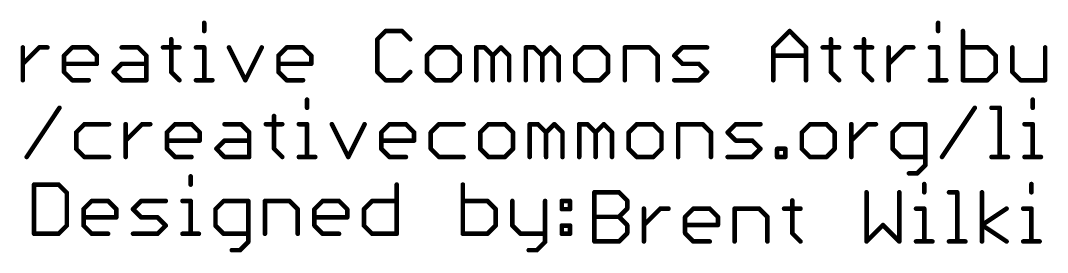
# Model space of a CAD drawing. Extents: x -39 to 68, y -15 to 21.
# Drawn here: x -7.99 to 25.99, y -14.51 to -6.84 of the extents above; entities that cross this region are included whole.
import ezdxf

# ---------------------------------------------------------------- set-up
doc = ezdxf.new("R2010")
doc.units = 0
doc.layers.add('51', color=53, linetype='CONTINUOUS')

msp = doc.modelspace()

# ---------------------------------------------------------------- linework, layer by layer
at = {"layer": '51', "const_width": 0.1524}
for points in [[(-1.9138, -6.9156), (-1.9138, -7.1868)], [(4.0891, -7.1868), (3.818, -7.458)], [(4.6315, -7.1868), (4.0891, -7.1868)], [(4.9026, -7.458), (4.6315, -7.1868)], [(16.9152, -7.7291), (17.4576, -7.1868)], [(17.4576, -7.1868), (17.9999, -7.7291)], [(22.3707, -6.9156), (22.3707, -7.1868)], [(23.191, -7.1868), (23.191, -8.8138)], [(-3.0052, -7.458), (-3.0052, -8.5426)], [(3.818, -7.458), (3.818, -8.5426)], [(18.8236, -7.458), (18.8236, -8.5426)], [(19.915, -7.458), (19.915, -8.5426)], [(-7.915, -8.8138), (-7.915, -7.7291)], [(-7.915, -8.2715), (-7.3726, -7.7291)], [(-7.3726, -7.7291), (-7.1015, -7.7291)], [(-6.5507, -8.0003), (-6.2795, -7.7291)], [(-6.2795, -7.7291), (-5.7372, -7.7291)], [(-5.7372, -7.7291), (-5.466, -8.0003)], [(-4.6424, -7.7291), (-4.1, -7.7291)], [(-4.1, -7.7291), (-3.8289, -8.0003)], [(-3.2764, -7.7291), (-2.734, -7.7291)], [(-2.1849, -7.7291), (-1.9138, -7.7291)], [(-1.9138, -7.7291), (-1.9138, -8.8138)], [(-1.0935, -7.7291), (-0.5512, -8.8138)], [(-0.5512, -8.8138), (-0.0088, -7.7291)], [(0.5437, -8.0003), (0.8148, -7.7291)], [(0.8148, -7.7291), (1.3572, -7.7291)], [(1.3572, -7.7291), (1.6283, -8.0003)], [(5.7263, -7.7291), (5.4551, -8.0003)], [(6.2686, -7.7291), (5.7263, -7.7291)], [(6.5398, -8.0003), (6.2686, -7.7291)], [(7.0923, -8.8138), (7.0923, -7.7291)], [(7.0923, -7.7291), (7.3635, -7.7291)], [(7.3635, -7.7291), (7.6346, -8.0003)], [(7.6346, -8.0003), (7.9058, -7.7291)], [(7.9058, -7.7291), (8.177, -8.0003)], [(8.7294, -8.8138), (8.7294, -7.7291)], [(8.7294, -7.7291), (9.0006, -7.7291)], [(9.0006, -7.7291), (9.2718, -8.0003)], [(9.2718, -8.0003), (9.5429, -7.7291)], [(9.5429, -7.7291), (9.8141, -8.0003)], [(10.6378, -7.7291), (10.3666, -8.0003)], [(11.1801, -7.7291), (10.6378, -7.7291)], [(11.4513, -8.0003), (11.1801, -7.7291)], [(12.0038, -8.8138), (12.0038, -7.7291)], [(12.0038, -7.7291), (12.8173, -7.7291)], [(12.8173, -7.7291), (13.0884, -8.0003)], [(13.6409, -8.0003), (13.9121, -7.7291)], [(13.9121, -7.7291), (14.7256, -7.7291)], [(16.9152, -8.8138), (16.9152, -7.7291)], [(17.9999, -7.7291), (17.9999, -8.8138)], [(18.5524, -7.7291), (19.0947, -7.7291)], [(19.6438, -7.7291), (20.1862, -7.7291)], [(20.7353, -8.8138), (20.7353, -7.7291)], [(20.7353, -8.2715), (21.2776, -7.7291)], [(21.2776, -7.7291), (21.5488, -7.7291)], [(22.0996, -7.7291), (22.3707, -7.7291)], [(22.3707, -7.7291), (22.3707, -8.8138)], [(24.0045, -7.7291), (23.191, -7.7291)], [(24.2757, -8.0003), (24.0045, -7.7291)], [(24.8282, -7.7291), (24.8282, -8.5426)], [(25.9128, -8.8138), (25.9128, -7.7291)], [(-6.5507, -8.5426), (-6.5507, -8.0003)], [(-5.466, -8.0003), (-5.466, -8.2715)], [(-3.8289, -8.0003), (-3.8289, -8.8138)], [(0.5437, -8.5426), (0.5437, -8.0003)], [(1.6283, -8.0003), (1.6283, -8.2715)], [(5.4551, -8.0003), (5.4551, -8.5426)], [(6.5398, -8.5426), (6.5398, -8.0003)], [(7.6346, -8.0003), (7.6346, -8.8138)], [(8.177, -8.0003), (8.177, -8.8138)], [(9.2718, -8.0003), (9.2718, -8.8138)], [(9.8141, -8.0003), (9.8141, -8.8138)], [(10.3666, -8.0003), (10.3666, -8.5426)], [(11.4513, -8.5426), (11.4513, -8.0003)], [(13.0884, -8.0003), (13.0884, -8.8138)], [(13.9121, -8.2715), (13.6409, -8.0003)], [(16.9152, -8.0003), (17.9999, -8.0003)], [(24.2757, -8.5426), (24.2757, -8.0003)], [(-5.466, -8.2715), (-6.5507, -8.2715)], [(-6.2795, -8.8138), (-6.5507, -8.5426)], [(-4.9135, -8.5426), (-4.6424, -8.2715)], [(-4.6424, -8.8138), (-4.9135, -8.5426)], [(-4.6424, -8.2715), (-3.8289, -8.2715)], [(-3.0052, -8.5426), (-2.734, -8.8138)], [(1.6283, -8.2715), (0.5437, -8.2715)], [(0.8148, -8.8138), (0.5437, -8.5426)], [(3.818, -8.5426), (4.0891, -8.8138)], [(4.6315, -8.8138), (4.9026, -8.5426)], [(5.4551, -8.5426), (5.7263, -8.8138)], [(6.2686, -8.8138), (6.5398, -8.5426)], [(10.3666, -8.5426), (10.6378, -8.8138)], [(11.1801, -8.8138), (11.4513, -8.5426)], [(14.4544, -8.2715), (13.9121, -8.2715)], [(14.7256, -8.5426), (14.4544, -8.2715)], [(14.4544, -8.8138), (14.7256, -8.5426)], [(18.8236, -8.5426), (19.0947, -8.8138)], [(19.915, -8.5426), (20.1862, -8.8138)], [(24.0045, -8.8138), (24.2757, -8.5426)], [(24.8282, -8.5426), (25.0993, -8.8138)], [(-5.7372, -8.8138), (-6.2795, -8.8138)], [(-3.8289, -8.8138), (-4.6424, -8.8138)], [(-2.1849, -8.8138), (-1.6426, -8.8138)], [(1.3572, -8.8138), (0.8148, -8.8138)], [(4.0891, -8.8138), (4.6315, -8.8138)], [(5.7263, -8.8138), (6.2686, -8.8138)], [(10.6378, -8.8138), (11.1801, -8.8138)], [(13.6409, -8.8138), (14.4544, -8.8138)], [(22.0996, -8.8138), (22.6419, -8.8138)], [(23.191, -8.8138), (24.0045, -8.8138)], [(25.0993, -8.8138), (25.9128, -8.8138)], [(1.489, -9.4556), (1.489, -9.7268)], [(25.5006, -9.4556), (25.5006, -9.7268)], [(-7.7866, -11.3538), (-6.7019, -9.7268)], [(22.5008, -11.3538), (23.5855, -9.7268)], [(24.138, -9.7268), (24.4091, -9.7268)], [(24.4091, -9.7268), (24.4091, -11.3538)], [(-5.8782, -10.2691), (-6.1494, -10.5403)], [(-5.0648, -10.2691), (-5.8782, -10.2691)], [(-4.5123, -11.3538), (-4.5123, -10.2691)], [(-4.5123, -10.8115), (-3.9699, -10.2691)], [(-3.9699, -10.2691), (-3.6988, -10.2691)], [(-3.148, -10.5403), (-2.8768, -10.2691)], [(-2.8768, -10.2691), (-2.3345, -10.2691)], [(-2.3345, -10.2691), (-2.0633, -10.5403)], [(-1.2396, -10.2691), (-0.6973, -10.2691)], [(-0.6973, -10.2691), (-0.4261, -10.5403)], [(0.1264, -10.2691), (0.6687, -10.2691)], [(0.3975, -9.998), (0.3975, -11.0826)], [(1.2178, -10.2691), (1.489, -10.2691)], [(1.489, -10.2691), (1.489, -11.3538)], [(2.3092, -10.2691), (2.8516, -11.3538)], [(2.8516, -11.3538), (3.3939, -10.2691)], [(3.9464, -10.5403), (4.2176, -10.2691)], [(4.2176, -10.2691), (4.7599, -10.2691)], [(4.7599, -10.2691), (5.031, -10.5403)], [(5.8547, -10.2691), (5.5835, -10.5403)], [(6.6682, -10.2691), (5.8547, -10.2691)], [(7.4919, -10.2691), (7.2207, -10.5403)], [(8.0342, -10.2691), (7.4919, -10.2691)], [(8.3054, -10.5403), (8.0342, -10.2691)], [(8.8579, -11.3538), (8.8579, -10.2691)], [(8.8579, -10.2691), (9.129, -10.2691)], [(9.129, -10.2691), (9.4002, -10.5403)], [(9.4002, -10.5403), (9.6714, -10.2691)], [(9.6714, -10.2691), (9.9425, -10.5403)], [(10.495, -11.3538), (10.495, -10.2691)], [(10.495, -10.2691), (10.7662, -10.2691)], [(10.7662, -10.2691), (11.0373, -10.5403)], [(11.0373, -10.5403), (11.3085, -10.2691)], [(11.3085, -10.2691), (11.5797, -10.5403)], [(12.4033, -10.2691), (12.1322, -10.5403)], [(12.9457, -10.2691), (12.4033, -10.2691)], [(13.2168, -10.5403), (12.9457, -10.2691)], [(13.7693, -11.3538), (13.7693, -10.2691)], [(13.7693, -10.2691), (14.5828, -10.2691)], [(14.5828, -10.2691), (14.854, -10.5403)], [(15.4065, -10.5403), (15.6776, -10.2691)], [(15.6776, -10.2691), (16.4911, -10.2691)], [(18.1334, -10.2691), (17.8622, -10.5403)], [(18.6757, -10.2691), (18.1334, -10.2691)], [(18.9469, -10.5403), (18.6757, -10.2691)], [(19.4994, -11.3538), (19.4994, -10.2691)], [(19.4994, -10.8115), (20.0417, -10.2691)], [(20.0417, -10.2691), (20.3129, -10.2691)], [(21.1348, -10.2691), (20.8637, -10.5403)], [(21.9483, -10.2691), (21.1348, -10.2691)], [(21.9483, -11.625), (21.9483, -10.2691)], [(25.2294, -10.2691), (25.5006, -10.2691)], [(25.5006, -10.2691), (25.5006, -11.3538)], [(-6.1494, -10.5403), (-6.1494, -11.0826)], [(-3.148, -11.0826), (-3.148, -10.5403)], [(-2.0633, -10.5403), (-2.0633, -10.8115)], [(-0.4261, -10.5403), (-0.4261, -11.3538)], [(3.9464, -11.0826), (3.9464, -10.5403)], [(5.031, -10.5403), (5.031, -10.8115)], [(5.5835, -10.5403), (5.5835, -11.0826)], [(7.2207, -10.5403), (7.2207, -11.0826)], [(8.3054, -11.0826), (8.3054, -10.5403)], [(9.4002, -10.5403), (9.4002, -11.3538)], [(9.9425, -10.5403), (9.9425, -11.3538)], [(11.0373, -10.5403), (11.0373, -11.3538)], [(11.5797, -10.5403), (11.5797, -11.3538)], [(12.1322, -10.5403), (12.1322, -11.0826)], [(13.2168, -11.0826), (13.2168, -10.5403)], [(14.854, -10.5403), (14.854, -11.3538)], [(15.6776, -10.8115), (15.4065, -10.5403)], [(17.8622, -10.5403), (17.8622, -11.0826)], [(18.9469, -11.0826), (18.9469, -10.5403)], [(20.8637, -10.5403), (20.8637, -11.0826)], [(-2.0633, -10.8115), (-3.148, -10.8115)], [(-1.5108, -11.0826), (-1.2396, -10.8115)], [(-1.2396, -10.8115), (-0.4261, -10.8115)], [(5.031, -10.8115), (3.9464, -10.8115)], [(16.22, -10.8115), (15.6776, -10.8115)], [(16.4911, -11.0826), (16.22, -10.8115)], [(-6.1494, -11.0826), (-5.8782, -11.3538)], [(-2.8768, -11.3538), (-3.148, -11.0826)], [(-1.2396, -11.3538), (-1.5108, -11.0826)], [(0.3975, -11.0826), (0.6687, -11.3538)], [(4.2176, -11.3538), (3.9464, -11.0826)], [(5.5835, -11.0826), (5.8547, -11.3538)], [(7.2207, -11.0826), (7.4919, -11.3538)], [(8.0342, -11.3538), (8.3054, -11.0826)], [(12.1322, -11.0826), (12.4033, -11.3538)], [(12.9457, -11.3538), (13.2168, -11.0826)], [(16.22, -11.3538), (16.4911, -11.0826)], [(17.0436, -11.3538), (17.0436, -11.0826)], [(17.0436, -11.0826), (17.3148, -11.0826)], [(17.3148, -11.0826), (17.3148, -11.3538)], [(17.8622, -11.0826), (18.1334, -11.3538)], [(18.6757, -11.3538), (18.9469, -11.0826)], [(20.8637, -11.0826), (21.1348, -11.3538)], [(-5.8782, -11.3538), (-5.0648, -11.3538)], [(-2.3345, -11.3538), (-2.8768, -11.3538)], [(-0.4261, -11.3538), (-1.2396, -11.3538)], [(1.2178, -11.3538), (1.7601, -11.3538)], [(4.7599, -11.3538), (4.2176, -11.3538)], [(5.8547, -11.3538), (6.6682, -11.3538)], [(7.4919, -11.3538), (8.0342, -11.3538)], [(12.4033, -11.3538), (12.9457, -11.3538)], [(15.4065, -11.3538), (16.22, -11.3538)], [(17.3148, -11.3538), (17.0436, -11.3538)], [(18.1334, -11.3538), (18.6757, -11.3538)], [(21.1348, -11.3538), (21.9483, -11.3538)], [(21.6772, -11.8961), (21.9483, -11.625)], [(24.138, -11.3538), (24.6803, -11.3538)], [(25.2294, -11.3538), (25.7717, -11.3538)], [(21.406, -11.8961), (21.6772, -11.8961)], [(-7.5438, -12.2668), (-7.5438, -13.8938)], [(-6.7303, -12.2668), (-7.5438, -12.2668)], [(-6.4591, -12.538), (-6.7303, -12.2668)], [(-2.3612, -11.9956), (-2.3612, -12.2668)], [(4.4552, -12.2668), (4.4552, -13.8938)], [(6.6449, -12.2668), (6.6449, -13.8938)], [(21.9109, -12.2496), (21.9109, -12.5208)], [(25.4581, -12.2496), (25.4581, -12.5208)], [(-6.4591, -13.6226), (-6.4591, -12.538)], [(10.9982, -14.1478), (10.9982, -12.5208)], [(10.9982, -12.5208), (11.8117, -12.5208)], [(11.8117, -12.5208), (12.0829, -12.792)], [(20.0026, -12.5208), (20.0026, -14.1478)], [(21.0872, -14.1478), (21.0872, -12.5208)], [(22.7312, -12.5208), (23.0023, -12.5208)], [(23.0023, -12.5208), (23.0023, -14.1478)], [(23.8226, -14.1478), (23.8226, -12.5208)], [(-5.9066, -13.0803), (-5.6355, -12.8091)], [(-5.6355, -12.8091), (-5.0932, -12.8091)], [(-5.0932, -12.8091), (-4.822, -13.0803)], [(-4.2695, -13.0803), (-3.9983, -12.8091)], [(-3.9983, -12.8091), (-3.1848, -12.8091)], [(-2.6323, -12.8091), (-2.3612, -12.8091)], [(-2.3612, -12.8091), (-2.3612, -13.8938)], [(-1.2697, -12.8091), (-1.5409, -13.0803)], [(-0.4562, -12.8091), (-1.2697, -12.8091)], [(-0.4562, -14.165), (-0.4562, -12.8091)], [(0.0963, -13.8938), (0.0963, -12.8091)], [(0.0963, -12.8091), (0.9098, -12.8091)], [(0.9098, -12.8091), (1.1809, -13.0803)], [(1.7334, -13.0803), (2.0046, -12.8091)], [(2.0046, -12.8091), (2.5469, -12.8091)], [(2.5469, -12.8091), (2.8181, -13.0803)], [(3.3706, -13.0803), (3.6417, -12.8091)], [(3.6417, -12.8091), (4.4552, -12.8091)], [(7.4584, -12.8091), (6.6449, -12.8091)], [(7.7295, -13.0803), (7.4584, -12.8091)], [(8.282, -12.8091), (8.282, -13.6226)], [(9.3667, -12.8091), (9.3667, -14.165)], [(9.9192, -12.8091), (10.1904, -12.8091)], [(9.9192, -13.0803), (9.9192, -12.8091)], [(10.1904, -12.8091), (10.1904, -13.0803)], [(12.0829, -12.792), (12.0829, -13.0631)], [(17.5451, -12.792), (17.5451, -13.8766)], [(-5.9066, -13.6226), (-5.9066, -13.0803)], [(-4.822, -13.0803), (-4.822, -13.3515)], [(-3.9983, -13.3515), (-4.2695, -13.0803)], [(-1.5409, -13.0803), (-1.5409, -13.6226)], [(1.1809, -13.0803), (1.1809, -13.8938)], [(1.7334, -13.6226), (1.7334, -13.0803)], [(2.8181, -13.0803), (2.8181, -13.3515)], [(3.3706, -13.6226), (3.3706, -13.0803)], [(7.7295, -13.6226), (7.7295, -13.0803)], [(10.1904, -13.0803), (9.9192, -13.0803)], [(12.0829, -13.0631), (11.8117, -13.3343)], [(12.6354, -14.1478), (12.6354, -13.0631)], [(12.6354, -13.6055), (13.1777, -13.0631)], [(13.1777, -13.0631), (13.4489, -13.0631)], [(13.9997, -13.3343), (14.2708, -13.0631)], [(14.2708, -13.0631), (14.8131, -13.0631)], [(14.8131, -13.0631), (15.0843, -13.3343)], [(15.6368, -14.1478), (15.6368, -13.0631)], [(15.6368, -13.0631), (16.4503, -13.0631)], [(16.4503, -13.0631), (16.7215, -13.3343)], [(17.274, -13.0631), (17.8163, -13.0631)], [(21.6397, -13.0631), (21.9109, -13.0631)], [(21.9109, -13.0631), (21.9109, -14.1478)], [(23.8226, -13.6055), (24.6361, -13.0631)], [(25.1869, -13.0631), (25.4581, -13.0631)], [(25.4581, -13.0631), (25.4581, -14.1478)], [(-6.7303, -13.8938), (-6.4591, -13.6226)], [(-4.822, -13.3515), (-5.9066, -13.3515)], [(-5.6355, -13.8938), (-5.9066, -13.6226)], [(-3.456, -13.3515), (-3.9983, -13.3515)], [(-3.1848, -13.6226), (-3.456, -13.3515)], [(-3.456, -13.8938), (-3.1848, -13.6226)], [(-1.5409, -13.6226), (-1.2697, -13.8938)], [(2.8181, -13.3515), (1.7334, -13.3515)], [(2.0046, -13.8938), (1.7334, -13.6226)], [(3.6417, -13.8938), (3.3706, -13.6226)], [(7.4584, -13.8938), (7.7295, -13.6226)], [(8.282, -13.6226), (8.5532, -13.8938)], [(9.9192, -13.6226), (10.1904, -13.6226)], [(9.9192, -13.8938), (9.9192, -13.6226)], [(10.1904, -13.6226), (10.1904, -13.8938)], [(10.9982, -13.3343), (11.8117, -13.3343)], [(11.8117, -13.3343), (12.0829, -13.6055)], [(12.0829, -13.6055), (12.0829, -13.8766)], [(13.9997, -13.8766), (13.9997, -13.3343)], [(15.0843, -13.6055), (13.9997, -13.6055)], [(15.0843, -13.3343), (15.0843, -13.6055)], [(16.7215, -13.3343), (16.7215, -14.1478)], [(20.0026, -14.1478), (20.5449, -13.6055)], [(20.5449, -13.6055), (21.0872, -14.1478)], [(24.6361, -14.1478), (23.8226, -13.6055)], [(-7.5438, -13.8938), (-6.7303, -13.8938)], [(-5.0932, -13.8938), (-5.6355, -13.8938)], [(-4.2695, -13.8938), (-3.456, -13.8938)], [(-2.6323, -13.8938), (-2.09, -13.8938)], [(-1.2697, -13.8938), (-0.4562, -13.8938)], [(2.5469, -13.8938), (2.0046, -13.8938)], [(4.4552, -13.8938), (3.6417, -13.8938)], [(6.6449, -13.8938), (7.4584, -13.8938)], [(8.5532, -13.8938), (9.3667, -13.8938)], [(10.1904, -13.8938), (9.9192, -13.8938)], [(12.0829, -13.8766), (11.8117, -14.1478)], [(14.2708, -14.1478), (13.9997, -13.8766)], [(17.5451, -13.8766), (17.8163, -14.1478)], [(-0.7274, -14.4361), (-0.4562, -14.165)], [(9.3667, -14.165), (9.0955, -14.4361)], [(11.8117, -14.1478), (10.9982, -14.1478)], [(14.8131, -14.1478), (14.2708, -14.1478)], [(21.6397, -14.1478), (22.182, -14.1478)], [(22.7312, -14.1478), (23.2735, -14.1478)], [(25.1869, -14.1478), (25.7292, -14.1478)], [(-0.9986, -14.4361), (-0.7274, -14.4361)], [(9.0955, -14.4361), (8.8244, -14.4361)]]:
    msp.add_lwpolyline(points, dxfattribs=at)
at = {"layer": '51', "const_width": 0.0762}
for points in [[(-1.8757, -6.9156, 1), (-1.9519, -6.9156)], [(4.0891, -7.1487, 1), (4.0891, -7.2249)], [(4.1161, -7.2138, 1), (4.0622, -7.1599)], [(4.6584, -7.1599, 1), (4.6045, -7.2138)], [(4.6315, -7.2249, 1), (4.6315, -7.1487)], [(17.4845, -7.1599, 1), (17.4306, -7.2138)], [(17.4845, -7.2138, 1), (17.4306, -7.1599)], [(22.4088, -6.9156, 1), (22.3326, -6.9156)], [(23.2291, -7.1868, 1), (23.1529, -7.1868)], [(-2.9671, -7.458, 1), (-3.0433, -7.458)], [(-1.9519, -7.1868, 1), (-1.8757, -7.1868)], [(3.791, -7.431, 1), (3.8449, -7.4849)], [(3.8561, -7.458, 1), (3.7799, -7.458)], [(4.8757, -7.4849, 1), (4.9296, -7.431)], [(18.8617, -7.458, 1), (18.7855, -7.458)], [(19.9531, -7.458, 1), (19.8769, -7.458)], [(22.3326, -7.1868, 1), (22.4088, -7.1868)], [(-7.8769, -7.7291, 1), (-7.9531, -7.7291)], [(-7.3726, -7.691, 1), (-7.3726, -7.7672)], [(-7.3457, -7.7561, 1), (-7.3996, -7.7022)], [(-7.1015, -7.7672, 1), (-7.1015, -7.691)], [(-6.2795, -7.691, 1), (-6.2795, -7.7672)], [(-6.2526, -7.7561, 1), (-6.3065, -7.7022)], [(-5.7102, -7.7022, 1), (-5.7641, -7.7561)], [(-5.7372, -7.7672, 1), (-5.7372, -7.691)], [(-4.6424, -7.691, 1), (-4.6424, -7.7672)], [(-4.0731, -7.7022, 1), (-4.127, -7.7561)], [(-4.1, -7.7672, 1), (-4.1, -7.691)], [(-3.2764, -7.691, 1), (-3.2764, -7.7672)], [(-2.734, -7.7672, 1), (-2.734, -7.691)], [(-2.1849, -7.691, 1), (-2.1849, -7.7672)], [(-1.8757, -7.7291, 1), (-1.9519, -7.7291)], [(-1.9138, -7.7672, 1), (-1.9138, -7.691)], [(-1.0594, -7.7121, 1), (-1.1276, -7.7462)], [(0.0252, -7.7462, 1), (-0.0429, -7.7121)], [(0.8148, -7.691, 1), (0.8148, -7.7672)], [(0.8418, -7.7561, 1), (0.7879, -7.7022)], [(1.3841, -7.7022, 1), (1.3302, -7.7561)], [(1.3572, -7.7672, 1), (1.3572, -7.691)], [(5.7263, -7.691, 1), (5.7263, -7.7672)], [(5.7532, -7.7561, 1), (5.6994, -7.7022)], [(6.2956, -7.7022, 1), (6.2417, -7.7561)], [(6.2686, -7.7672, 1), (6.2686, -7.691)], [(7.1304, -7.7291, 1), (7.0542, -7.7291)], [(7.0923, -7.691, 1), (7.0923, -7.7672)], [(7.3904, -7.7022, 1), (7.3365, -7.7561)], [(7.3635, -7.7672, 1), (7.3635, -7.691)], [(7.9327, -7.7022, 1), (7.8788, -7.7561)], [(7.9327, -7.7561, 1), (7.8788, -7.7022)], [(8.7675, -7.7291, 1), (8.6913, -7.7291)], [(8.7294, -7.691, 1), (8.7294, -7.7672)], [(9.0276, -7.7022, 1), (8.9737, -7.7561)], [(9.0006, -7.7672, 1), (9.0006, -7.691)], [(9.5699, -7.7022, 1), (9.516, -7.7561)], [(9.5699, -7.7561, 1), (9.516, -7.7022)], [(10.6378, -7.691, 1), (10.6378, -7.7672)], [(10.6647, -7.7561, 1), (10.6108, -7.7022)], [(11.207, -7.7022, 1), (11.1532, -7.7561)], [(11.1801, -7.7672, 1), (11.1801, -7.691)], [(12.0419, -7.7291, 1), (11.9657, -7.7291)], [(12.0038, -7.691, 1), (12.0038, -7.7672)], [(12.8442, -7.7022, 1), (12.7903, -7.7561)], [(12.8173, -7.7672, 1), (12.8173, -7.691)], [(13.9121, -7.691, 1), (13.9121, -7.7672)], [(13.939, -7.7561, 1), (13.8851, -7.7022)], [(14.7256, -7.7672, 1), (14.7256, -7.691)], [(16.9533, -7.7291, 1), (16.8771, -7.7291)], [(16.8883, -7.7022, 1), (16.9422, -7.7561)], [(18.038, -7.7291, 1), (17.9618, -7.7291)], [(17.9729, -7.7561, 1), (18.0268, -7.7022)], [(18.5524, -7.691, 1), (18.5524, -7.7672)], [(19.0947, -7.7672, 1), (19.0947, -7.691)], [(19.6438, -7.691, 1), (19.6438, -7.7672)], [(20.1862, -7.7672, 1), (20.1862, -7.691)], [(20.7734, -7.7291, 1), (20.6972, -7.7291)], [(21.2776, -7.691, 1), (21.2776, -7.7672)], [(21.3045, -7.7561, 1), (21.2506, -7.7022)], [(21.5488, -7.7672, 1), (21.5488, -7.691)], [(22.0996, -7.691, 1), (22.0996, -7.7672)], [(22.4088, -7.7291, 1), (22.3326, -7.7291)], [(22.3707, -7.7672, 1), (22.3707, -7.691)], [(23.191, -7.691, 1), (23.191, -7.7672)], [(24.0314, -7.7022, 1), (23.9775, -7.7561)], [(24.0045, -7.7672, 1), (24.0045, -7.691)], [(24.8663, -7.7291, 1), (24.7901, -7.7291)], [(25.9509, -7.7291, 1), (25.8747, -7.7291)], [(-6.5126, -8.0003, 1), (-6.5888, -8.0003)], [(-6.5776, -7.9734, 1), (-6.5237, -8.0272)], [(-5.4279, -8.0003, 1), (-5.5041, -8.0003)], [(-5.493, -8.0272, 1), (-5.4391, -7.9734)], [(-3.7908, -8.0003, 1), (-3.867, -8.0003)], [(-3.8558, -8.0272, 1), (-3.8019, -7.9734)], [(0.5818, -8.0003, 1), (0.5056, -8.0003)], [(0.5167, -7.9734, 1), (0.5706, -8.0272)], [(1.6664, -8.0003, 1), (1.5902, -8.0003)], [(1.6014, -8.0272, 1), (1.6553, -7.9734)], [(5.4932, -8.0003, 1), (5.417, -8.0003)], [(5.4282, -7.9734, 1), (5.4821, -8.0272)], [(6.5779, -8.0003, 1), (6.5017, -8.0003)], [(6.5129, -8.0272, 1), (6.5667, -7.9734)], [(7.6727, -8.0003, 1), (7.5965, -8.0003)], [(7.6077, -7.9734, 1), (7.6616, -8.0272)], [(7.6077, -8.0272, 1), (7.6616, -7.9734)], [(8.2151, -8.0003, 1), (8.1389, -8.0003)], [(8.15, -8.0272, 1), (8.2039, -7.9734)], [(9.3099, -8.0003, 1), (9.2337, -8.0003)], [(9.2448, -7.9734, 1), (9.2987, -8.0272)], [(9.2448, -8.0272, 1), (9.2987, -7.9734)], [(9.8522, -8.0003, 1), (9.776, -8.0003)], [(9.7872, -8.0272, 1), (9.8411, -7.9734)], [(10.4047, -8.0003, 1), (10.3285, -8.0003)], [(10.3397, -7.9734, 1), (10.3935, -8.0272)], [(11.4894, -8.0003, 1), (11.4132, -8.0003)], [(11.4243, -8.0272, 1), (11.4782, -7.9734)], [(13.1265, -8.0003, 1), (13.0503, -8.0003)], [(13.0615, -8.0272, 1), (13.1154, -7.9734)], [(13.6679, -7.9734, 1), (13.614, -8.0272)], [(13.614, -7.9734, 1), (13.6679, -8.0272)], [(16.9152, -7.9622, 1), (16.9152, -8.0384)], [(17.9999, -8.0384, 1), (17.9999, -7.9622)], [(24.3138, -8.0003, 1), (24.2376, -8.0003)], [(24.2487, -8.0272, 1), (24.3026, -7.9734)], [(-7.9419, -8.2445, 1), (-7.888, -8.2984)], [(-6.5507, -8.2334, 1), (-6.5507, -8.3096)], [(-6.5237, -8.5157, 1), (-6.5776, -8.5696)], [(-5.5041, -8.2715, 1), (-5.4279, -8.2715)], [(-5.466, -8.3096, 1), (-5.466, -8.2334)], [(-4.8866, -8.5157, 1), (-4.9405, -8.5696)], [(-4.9405, -8.5157, 1), (-4.8866, -8.5696)], [(-4.6424, -8.2334, 1), (-4.6424, -8.3096)], [(-4.6154, -8.2984, 1), (-4.6693, -8.2445)], [(-3.8289, -8.3096, 1), (-3.8289, -8.2334)], [(-2.9783, -8.5157, 1), (-3.0321, -8.5696)], [(0.5706, -8.5157, 1), (0.5167, -8.5696)], [(0.5437, -8.2334, 1), (0.5437, -8.3096)], [(1.5902, -8.2715, 1), (1.6664, -8.2715)], [(1.6283, -8.3096, 1), (1.6283, -8.2334)], [(3.8449, -8.5157, 1), (3.791, -8.5696)], [(4.9296, -8.5696, 1), (4.8757, -8.5157)], [(5.4821, -8.5157, 1), (5.4282, -8.5696)], [(6.5667, -8.5696, 1), (6.5129, -8.5157)], [(10.3935, -8.5157, 1), (10.3397, -8.5696)], [(11.4782, -8.5696, 1), (11.4243, -8.5157)], [(13.9121, -8.2334, 1), (13.9121, -8.3096)], [(13.8851, -8.2984, 1), (13.939, -8.2445)], [(14.4814, -8.2445, 1), (14.4275, -8.2984)], [(14.4544, -8.3096, 1), (14.4544, -8.2334)], [(14.7525, -8.5696, 1), (14.6986, -8.5157)], [(14.6986, -8.5696, 1), (14.7525, -8.5157)], [(18.8505, -8.5157, 1), (18.7966, -8.5696)], [(19.9419, -8.5157, 1), (19.888, -8.5696)], [(20.7083, -8.2445, 1), (20.7622, -8.2984)], [(24.3026, -8.5696, 1), (24.2487, -8.5157)], [(24.8551, -8.5157, 1), (24.8012, -8.5696)], [(-7.9531, -8.8138, 1), (-7.8769, -8.8138)], [(-6.5888, -8.5426, 1), (-6.5126, -8.5426)], [(-6.2795, -8.7757, 1), (-6.2795, -8.8519)], [(-6.3065, -8.8407, 1), (-6.2526, -8.7869)], [(-5.7372, -8.8519, 1), (-5.7372, -8.7757)], [(-4.6424, -8.7757, 1), (-4.6424, -8.8519)], [(-4.6693, -8.8407, 1), (-4.6154, -8.7869)], [(-3.867, -8.8138, 1), (-3.7908, -8.8138)], [(-3.8289, -8.8519, 1), (-3.8289, -8.7757)], [(-3.0433, -8.5426, 1), (-2.9671, -8.5426)], [(-2.761, -8.8407, 1), (-2.7071, -8.7869)], [(-2.1849, -8.7757, 1), (-2.1849, -8.8519)], [(-1.9519, -8.8138, 1), (-1.8757, -8.8138)], [(-1.6426, -8.8519, 1), (-1.6426, -8.7757)], [(-0.5852, -8.7968, 1), (-0.5171, -8.8308)], [(-0.5852, -8.8308, 1), (-0.5171, -8.7968)], [(0.5056, -8.5426, 1), (0.5818, -8.5426)], [(0.8148, -8.7757, 1), (0.8148, -8.8519)], [(0.7879, -8.8407, 1), (0.8418, -8.7869)], [(1.3572, -8.8519, 1), (1.3572, -8.7757)], [(3.7799, -8.5426, 1), (3.8561, -8.5426)], [(4.0891, -8.7757, 1), (4.0891, -8.8519)], [(4.0622, -8.8407, 1), (4.1161, -8.7869)], [(4.6045, -8.7869, 1), (4.6584, -8.8407)], [(4.6315, -8.8519, 1), (4.6315, -8.7757)], [(5.417, -8.5426, 1), (5.4932, -8.5426)], [(5.7263, -8.7757, 1), (5.7263, -8.8519)], [(5.6994, -8.8407, 1), (5.7532, -8.7869)], [(6.2417, -8.7869, 1), (6.2956, -8.8407)], [(6.2686, -8.8519, 1), (6.2686, -8.7757)], [(6.5017, -8.5426, 1), (6.5779, -8.5426)], [(7.0542, -8.8138, 1), (7.1304, -8.8138)], [(7.5965, -8.8138, 1), (7.6727, -8.8138)], [(8.1389, -8.8138, 1), (8.2151, -8.8138)], [(8.6913, -8.8138, 1), (8.7675, -8.8138)], [(9.2337, -8.8138, 1), (9.3099, -8.8138)], [(9.776, -8.8138, 1), (9.8522, -8.8138)], [(10.3285, -8.5426, 1), (10.4047, -8.5426)], [(10.6378, -8.7757, 1), (10.6378, -8.8519)], [(10.6108, -8.8407, 1), (10.6647, -8.7869)], [(11.1532, -8.7869, 1), (11.207, -8.8407)], [(11.1801, -8.8519, 1), (11.1801, -8.7757)], [(11.4132, -8.5426, 1), (11.4894, -8.5426)], [(11.9657, -8.8138, 1), (12.0419, -8.8138)], [(13.0503, -8.8138, 1), (13.1265, -8.8138)], [(13.6409, -8.7757, 1), (13.6409, -8.8519)], [(14.4275, -8.7869, 1), (14.4814, -8.8407)], [(14.4544, -8.8519, 1), (14.4544, -8.7757)], [(16.8771, -8.8138, 1), (16.9533, -8.8138)], [(17.9618, -8.8138, 1), (18.038, -8.8138)], [(18.7855, -8.5426, 1), (18.8617, -8.5426)], [(19.0678, -8.8407, 1), (19.1217, -8.7869)], [(19.8769, -8.5426, 1), (19.9531, -8.5426)], [(20.1592, -8.8407, 1), (20.2131, -8.7869)], [(20.6972, -8.8138, 1), (20.7734, -8.8138)], [(22.0996, -8.7757, 1), (22.0996, -8.8519)], [(22.3326, -8.8138, 1), (22.4088, -8.8138)], [(22.6419, -8.8519, 1), (22.6419, -8.7757)], [(23.191, -8.7757, 1), (23.191, -8.8519)], [(23.1529, -8.8138, 1), (23.2291, -8.8138)], [(23.9776, -8.7869, 1), (24.0314, -8.8407)], [(24.0045, -8.8519, 1), (24.0045, -8.7757)], [(24.2376, -8.5426, 1), (24.3138, -8.5426)], [(24.7901, -8.5426, 1), (24.8663, -8.5426)], [(25.0993, -8.7757, 1), (25.0993, -8.8519)], [(25.0724, -8.8407, 1), (25.1263, -8.7869)], [(25.8747, -8.8138, 1), (25.9509, -8.8138)], [(25.9128, -8.8519, 1), (25.9128, -8.7757)], [(1.5271, -9.4556, 1), (1.4509, -9.4556)], [(25.5387, -9.4556, 1), (25.4625, -9.4556)], [(-6.6702, -9.7479, 1), (-6.7336, -9.7057)], [(1.4509, -9.7268, 1), (1.5271, -9.7268)], [(23.6172, -9.7479, 1), (23.5538, -9.7057)], [(24.138, -9.6887, 1), (24.138, -9.7649)], [(24.4472, -9.7268, 1), (24.371, -9.7268)], [(24.4091, -9.7649, 1), (24.4091, -9.6887)], [(25.4625, -9.7268, 1), (25.5387, -9.7268)], [(-5.8782, -10.231, 1), (-5.8782, -10.3072)], [(-5.8513, -10.2961, 1), (-5.9052, -10.2422)], [(-5.0648, -10.3072, 1), (-5.0648, -10.231)], [(-4.4742, -10.2691, 1), (-4.5504, -10.2691)], [(-3.9699, -10.231, 1), (-3.9699, -10.3072)], [(-3.943, -10.2961, 1), (-3.9969, -10.2422)], [(-3.6988, -10.3072, 1), (-3.6988, -10.231)], [(-2.8768, -10.231, 1), (-2.8768, -10.3072)], [(-2.8499, -10.2961, 1), (-2.9037, -10.2422)], [(-2.3075, -10.2422, 1), (-2.3614, -10.2961)], [(-2.3345, -10.3072, 1), (-2.3345, -10.231)], [(-1.2396, -10.231, 1), (-1.2396, -10.3072)], [(-0.6704, -10.2422, 1), (-0.7242, -10.2961)], [(-0.6973, -10.3072, 1), (-0.6973, -10.231)], [(0.1264, -10.231, 1), (0.1264, -10.3072)], [(0.4356, -9.998, 1), (0.3594, -9.998)], [(0.6687, -10.3072, 1), (0.6687, -10.231)], [(1.2178, -10.231, 1), (1.2178, -10.3072)], [(1.5271, -10.2691, 1), (1.4509, -10.2691)], [(1.489, -10.3072, 1), (1.489, -10.231)], [(2.3433, -10.2521, 1), (2.2752, -10.2862)], [(3.428, -10.2862, 1), (3.3598, -10.2521)], [(4.2176, -10.231, 1), (4.2176, -10.3072)], [(4.2445, -10.2961, 1), (4.1906, -10.2422)], [(4.7868, -10.2422, 1), (4.7329, -10.2961)], [(4.7599, -10.3072, 1), (4.7599, -10.231)], [(5.8547, -10.231, 1), (5.8547, -10.3072)], [(5.8816, -10.2961, 1), (5.8278, -10.2422)], [(6.6682, -10.3072, 1), (6.6682, -10.231)], [(7.4919, -10.231, 1), (7.4919, -10.3072)], [(7.5188, -10.2961, 1), (7.4649, -10.2422)], [(8.0611, -10.2422, 1), (8.0073, -10.2961)], [(8.0342, -10.3072, 1), (8.0342, -10.231)], [(8.896, -10.2691, 1), (8.8198, -10.2691)], [(8.8579, -10.231, 1), (8.8579, -10.3072)], [(9.156, -10.2422, 1), (9.1021, -10.2961)], [(9.129, -10.3072, 1), (9.129, -10.231)], [(9.6983, -10.2422, 1), (9.6444, -10.2961)], [(9.6983, -10.2961, 1), (9.6444, -10.2422)], [(10.5331, -10.2691, 1), (10.4569, -10.2691)], [(10.495, -10.231, 1), (10.495, -10.3072)], [(10.7931, -10.2422, 1), (10.7392, -10.2961)], [(10.7662, -10.3072, 1), (10.7662, -10.231)], [(11.3354, -10.2422, 1), (11.2816, -10.2961)], [(11.3354, -10.2961, 1), (11.2816, -10.2422)], [(12.4033, -10.231, 1), (12.4033, -10.3072)], [(12.4303, -10.2961, 1), (12.3764, -10.2422)], [(12.9726, -10.2422, 1), (12.9187, -10.2961)], [(12.9457, -10.3072, 1), (12.9457, -10.231)], [(13.8074, -10.2691, 1), (13.7312, -10.2691)], [(13.7693, -10.231, 1), (13.7693, -10.3072)], [(14.6098, -10.2422, 1), (14.5559, -10.2961)], [(14.5828, -10.3072, 1), (14.5828, -10.231)], [(15.6776, -10.231, 1), (15.6776, -10.3072)], [(15.7046, -10.2961, 1), (15.6507, -10.2422)], [(16.4911, -10.3072, 1), (16.4911, -10.231)], [(18.1334, -10.231, 1), (18.1334, -10.3072)], [(18.1603, -10.2961, 1), (18.1064, -10.2422)], [(18.7027, -10.2422, 1), (18.6488, -10.2961)], [(18.6757, -10.3072, 1), (18.6757, -10.231)], [(19.5375, -10.2691, 1), (19.4613, -10.2691)], [(20.0417, -10.231, 1), (20.0417, -10.3072)], [(20.0686, -10.2961, 1), (20.0148, -10.2422)], [(20.3129, -10.3072, 1), (20.3129, -10.231)], [(21.1348, -10.231, 1), (21.1348, -10.3072)], [(21.1618, -10.2961, 1), (21.1079, -10.2422)], [(21.9864, -10.2691, 1), (21.9102, -10.2691)], [(21.9483, -10.3072, 1), (21.9483, -10.231)], [(25.2294, -10.231, 1), (25.2294, -10.3072)], [(25.5387, -10.2691, 1), (25.4625, -10.2691)], [(25.5006, -10.3072, 1), (25.5006, -10.231)], [(-6.1113, -10.5403, 1), (-6.1875, -10.5403)], [(-6.1764, -10.5134, 1), (-6.1225, -10.5672)], [(-3.1099, -10.5403, 1), (-3.1861, -10.5403)], [(-3.1749, -10.5134, 1), (-3.121, -10.5672)], [(-2.0252, -10.5403, 1), (-2.1014, -10.5403)], [(-2.0902, -10.5672, 1), (-2.0364, -10.5134)], [(-0.388, -10.5403, 1), (-0.4642, -10.5403)], [(-0.4531, -10.5672, 1), (-0.3992, -10.5134)], [(3.9845, -10.5403, 1), (3.9083, -10.5403)], [(3.9194, -10.5134, 1), (3.9733, -10.5672)], [(5.0691, -10.5403, 1), (4.9929, -10.5403)], [(5.0041, -10.5672, 1), (5.058, -10.5134)], [(5.6216, -10.5403, 1), (5.5454, -10.5403)], [(5.5566, -10.5134, 1), (5.6105, -10.5672)], [(7.2588, -10.5403, 1), (7.1826, -10.5403)], [(7.1938, -10.5134, 1), (7.2476, -10.5672)], [(8.3435, -10.5403, 1), (8.2673, -10.5403)], [(8.2784, -10.5672, 1), (8.3323, -10.5134)], [(9.4383, -10.5403, 1), (9.3621, -10.5403)], [(9.3732, -10.5134, 1), (9.4271, -10.5672)], [(9.3732, -10.5672, 1), (9.4271, -10.5134)], [(9.9806, -10.5403, 1), (9.9044, -10.5403)], [(9.9156, -10.5672, 1), (9.9695, -10.5134)], [(11.0754, -10.5403, 1), (10.9992, -10.5403)], [(11.0104, -10.5134, 1), (11.0643, -10.5672)], [(11.0104, -10.5672, 1), (11.0643, -10.5134)], [(11.6178, -10.5403, 1), (11.5416, -10.5403)], [(11.5527, -10.5672, 1), (11.6066, -10.5134)], [(12.1703, -10.5403, 1), (12.0941, -10.5403)], [(12.1052, -10.5134, 1), (12.1591, -10.5672)], [(13.2549, -10.5403, 1), (13.1787, -10.5403)], [(13.1899, -10.5672, 1), (13.2438, -10.5134)], [(14.8921, -10.5403, 1), (14.8159, -10.5403)], [(14.827, -10.5672, 1), (14.8809, -10.5134)], [(15.4334, -10.5134, 1), (15.3795, -10.5672)], [(15.3795, -10.5134, 1), (15.4334, -10.5672)], [(17.9003, -10.5403, 1), (17.8241, -10.5403)], [(17.8353, -10.5134, 1), (17.8892, -10.5672)], [(18.985, -10.5403, 1), (18.9088, -10.5403)], [(18.9199, -10.5672, 1), (18.9738, -10.5134)], [(20.9018, -10.5403, 1), (20.8256, -10.5403)], [(20.8367, -10.5134, 1), (20.8906, -10.5672)], [(-4.5392, -10.7845, 1), (-4.4853, -10.8384)], [(-3.148, -10.7734, 1), (-3.148, -10.8496)], [(-2.1014, -10.8115, 1), (-2.0252, -10.8115)], [(-2.0633, -10.8496, 1), (-2.0633, -10.7734)], [(-1.2396, -10.7734, 1), (-1.2396, -10.8496)], [(-1.2127, -10.8384, 1), (-1.2666, -10.7845)], [(-0.4261, -10.8496, 1), (-0.4261, -10.7734)], [(3.9464, -10.7734, 1), (3.9464, -10.8496)], [(4.9929, -10.8115, 1), (5.0691, -10.8115)], [(5.031, -10.8496, 1), (5.031, -10.7734)], [(15.6776, -10.7734, 1), (15.6776, -10.8496)], [(15.6507, -10.8384, 1), (15.7046, -10.7845)], [(16.2469, -10.7845, 1), (16.193, -10.8384)], [(16.22, -10.8496, 1), (16.22, -10.7734)], [(19.4724, -10.7845, 1), (19.5263, -10.8384)], [(-6.1225, -11.0557, 1), (-6.1764, -11.1096)], [(-6.1875, -11.0826, 1), (-6.1113, -11.0826)], [(-3.121, -11.0557, 1), (-3.1749, -11.1096)], [(-3.1861, -11.0826, 1), (-3.1099, -11.0826)], [(-1.4839, -11.0557, 1), (-1.5377, -11.1096)], [(-1.5377, -11.0557, 1), (-1.4839, -11.1096)], [(0.4245, -11.0557, 1), (0.3706, -11.1096)], [(0.3594, -11.0826, 1), (0.4356, -11.0826)], [(3.9733, -11.0557, 1), (3.9194, -11.1096)], [(3.9083, -11.0826, 1), (3.9845, -11.0826)], [(5.6105, -11.0557, 1), (5.5566, -11.1096)], [(5.5454, -11.0826, 1), (5.6216, -11.0826)], [(7.2476, -11.0557, 1), (7.1938, -11.1096)], [(7.1826, -11.0826, 1), (7.2588, -11.0826)], [(8.2673, -11.0826, 1), (8.3435, -11.0826)], [(8.3323, -11.1096, 1), (8.2784, -11.0557)], [(12.1591, -11.0557, 1), (12.1052, -11.1096)], [(12.0941, -11.0826, 1), (12.1703, -11.0826)], [(13.1787, -11.0826, 1), (13.2549, -11.0826)], [(13.2438, -11.1096, 1), (13.1899, -11.0557)], [(16.5181, -11.1096, 1), (16.4642, -11.0557)], [(16.4642, -11.1096, 1), (16.5181, -11.0557)], [(17.0817, -11.0826, 1), (17.0055, -11.0826)], [(17.0436, -11.0445, 1), (17.0436, -11.1207)], [(17.3529, -11.0826, 1), (17.2767, -11.0826)], [(17.3148, -11.1207, 1), (17.3148, -11.0445)], [(17.8892, -11.0557, 1), (17.8353, -11.1096)], [(17.8241, -11.0826, 1), (17.9003, -11.0826)], [(18.9088, -11.0826, 1), (18.985, -11.0826)], [(18.9738, -11.1096, 1), (18.9199, -11.0557)], [(20.8906, -11.0557, 1), (20.8367, -11.1096)], [(20.8256, -11.0826, 1), (20.9018, -11.0826)], [(-7.8183, -11.3327, 1), (-7.7549, -11.3749)], [(-5.8782, -11.3157, 1), (-5.8782, -11.3919)], [(-5.9052, -11.3807, 1), (-5.8513, -11.3269)], [(-5.0648, -11.3919, 1), (-5.0648, -11.3157)], [(-4.5504, -11.3538, 1), (-4.4742, -11.3538)], [(-2.8768, -11.3157, 1), (-2.8768, -11.3919)], [(-2.9037, -11.3807, 1), (-2.8499, -11.3269)], [(-2.3345, -11.3919, 1), (-2.3345, -11.3157)], [(-1.2396, -11.3157, 1), (-1.2396, -11.3919)], [(-1.2666, -11.3807, 1), (-1.2127, -11.3269)], [(-0.4642, -11.3538, 1), (-0.388, -11.3538)], [(-0.4261, -11.3919, 1), (-0.4261, -11.3157)], [(0.6417, -11.3807, 1), (0.6956, -11.3269)], [(1.2178, -11.3157, 1), (1.2178, -11.3919)], [(1.4509, -11.3538, 1), (1.5271, -11.3538)], [(1.7601, -11.3919, 1), (1.7601, -11.3157)], [(2.8175, -11.3368, 1), (2.8856, -11.3708)], [(2.8175, -11.3708, 1), (2.8856, -11.3368)], [(4.2176, -11.3157, 1), (4.2176, -11.3919)], [(4.1906, -11.3807, 1), (4.2445, -11.3269)], [(4.7599, -11.3919, 1), (4.7599, -11.3157)], [(5.8547, -11.3157, 1), (5.8547, -11.3919)], [(5.8278, -11.3807, 1), (5.8816, -11.3269)], [(6.6682, -11.3919, 1), (6.6682, -11.3157)], [(7.4919, -11.3157, 1), (7.4919, -11.3919)], [(7.4649, -11.3807, 1), (7.5188, -11.3269)], [(8.0073, -11.3269, 1), (8.0611, -11.3807)], [(8.0342, -11.3919, 1), (8.0342, -11.3157)], [(8.8198, -11.3538, 1), (8.896, -11.3538)], [(9.3621, -11.3538, 1), (9.4383, -11.3538)], [(9.9044, -11.3538, 1), (9.9806, -11.3538)], [(10.4569, -11.3538, 1), (10.5331, -11.3538)], [(10.9992, -11.3538, 1), (11.0754, -11.3538)], [(11.5416, -11.3538, 1), (11.6178, -11.3538)], [(12.4033, -11.3157, 1), (12.4033, -11.3919)], [(12.3764, -11.3807, 1), (12.4303, -11.3269)], [(12.9187, -11.3269, 1), (12.9726, -11.3807)], [(12.9457, -11.3919, 1), (12.9457, -11.3157)], [(13.7312, -11.3538, 1), (13.8074, -11.3538)], [(14.8159, -11.3538, 1), (14.8921, -11.3538)], [(15.4065, -11.3157, 1), (15.4065, -11.3919)], [(16.193, -11.3269, 1), (16.2469, -11.3807)], [(16.22, -11.3919, 1), (16.22, -11.3157)], [(17.0436, -11.3157, 1), (17.0436, -11.3919)], [(17.0055, -11.3538, 1), (17.0817, -11.3538)], [(17.2767, -11.3538, 1), (17.3529, -11.3538)], [(17.3148, -11.3919, 1), (17.3148, -11.3157)], [(18.1334, -11.3157, 1), (18.1334, -11.3919)], [(18.1064, -11.3807, 1), (18.1603, -11.3269)], [(18.6488, -11.3269, 1), (18.7026, -11.3807)], [(18.6757, -11.3919, 1), (18.6757, -11.3157)], [(19.4613, -11.3538, 1), (19.5375, -11.3538)], [(21.1348, -11.3157, 1), (21.1348, -11.3919)], [(21.1079, -11.3807, 1), (21.1618, -11.3269)], [(21.9753, -11.6519, 1), (21.9214, -11.598)], [(21.9483, -11.3919, 1), (21.9483, -11.3157)], [(22.4691, -11.3327, 1), (22.5325, -11.3749)], [(24.138, -11.3157, 1), (24.138, -11.3919)], [(24.371, -11.3538, 1), (24.4472, -11.3538)], [(24.6803, -11.3919, 1), (24.6803, -11.3157)], [(25.2294, -11.3157, 1), (25.2294, -11.3919)], [(25.4625, -11.3538, 1), (25.5387, -11.3538)], [(25.7717, -11.3919, 1), (25.7717, -11.3157)], [(21.406, -11.858, 1), (21.406, -11.9342)], [(21.6502, -11.8692, 1), (21.7041, -11.9231)], [(21.6772, -11.9342, 1), (21.6772, -11.858)], [(21.9102, -11.625, 1), (21.9864, -11.625)], [(-7.5057, -12.2668, 1), (-7.5819, -12.2668)], [(-7.5438, -12.2287, 1), (-7.5438, -12.3049)], [(-6.7034, -12.2399, 1), (-6.7572, -12.2938)], [(-6.7303, -12.3049, 1), (-6.7303, -12.2287)], [(-2.3231, -11.9956, 1), (-2.3993, -11.9956)], [(-2.3993, -12.2668, 1), (-2.3231, -12.2668)], [(4.4933, -12.2668, 1), (4.4171, -12.2668)], [(6.683, -12.2668, 1), (6.6068, -12.2668)], [(21.949, -12.2496, 1), (21.8728, -12.2496)], [(25.4962, -12.2496, 1), (25.42, -12.2496)], [(-6.421, -12.538, 1), (-6.4972, -12.538)], [(-6.4861, -12.5649, 1), (-6.4322, -12.511)], [(11.0363, -12.5208, 1), (10.9601, -12.5208)], [(10.9982, -12.4827, 1), (10.9982, -12.5589)], [(11.8386, -12.4939, 1), (11.7848, -12.5478)], [(11.8117, -12.5589, 1), (11.8117, -12.4827)], [(20.0407, -12.5208, 1), (19.9645, -12.5208)], [(21.1253, -12.5208, 1), (21.0491, -12.5208)], [(21.8728, -12.5208, 1), (21.949, -12.5208)], [(22.7312, -12.4827, 1), (22.7312, -12.5589)], [(23.0404, -12.5208, 1), (22.9642, -12.5208)], [(23.0023, -12.5589, 1), (23.0023, -12.4827)], [(23.8607, -12.5208, 1), (23.7845, -12.5208)], [(25.42, -12.5208, 1), (25.4962, -12.5208)], [(-5.6355, -12.771, 1), (-5.6355, -12.8472)], [(-5.6085, -12.8361, 1), (-5.6624, -12.7822)], [(-5.0662, -12.7822, 1), (-5.1201, -12.8361)], [(-5.0932, -12.8472, 1), (-5.0932, -12.771)], [(-3.9983, -12.771, 1), (-3.9983, -12.8472)], [(-3.9714, -12.8361, 1), (-4.0253, -12.7822)], [(-3.1848, -12.8472, 1), (-3.1848, -12.771)], [(-2.6323, -12.771, 1), (-2.6323, -12.8472)], [(-2.3231, -12.8091, 1), (-2.3993, -12.8091)], [(-2.3612, -12.8472, 1), (-2.3612, -12.771)], [(-1.2697, -12.771, 1), (-1.2697, -12.8472)], [(-1.2428, -12.8361, 1), (-1.2967, -12.7822)], [(-0.4181, -12.8091, 1), (-0.4943, -12.8091)], [(-0.4562, -12.8472, 1), (-0.4562, -12.771)], [(0.1344, -12.8091, 1), (0.0582, -12.8091)], [(0.0963, -12.771, 1), (0.0963, -12.8472)], [(0.9367, -12.7822, 1), (0.8828, -12.8361)], [(0.9098, -12.8472, 1), (0.9098, -12.771)], [(2.0046, -12.771, 1), (2.0046, -12.8472)], [(2.0315, -12.8361, 1), (1.9776, -12.7822)], [(2.5739, -12.7822, 1), (2.52, -12.8361)], [(2.5469, -12.8472, 1), (2.5469, -12.771)], [(3.6417, -12.771, 1), (3.6417, -12.8472)], [(3.6687, -12.8361, 1), (3.6148, -12.7822)], [(4.4552, -12.8472, 1), (4.4552, -12.771)], [(6.6449, -12.771, 1), (6.6449, -12.8472)], [(7.4853, -12.7822, 1), (7.4314, -12.8361)], [(7.4584, -12.8472, 1), (7.4584, -12.771)], [(8.3201, -12.8091, 1), (8.2439, -12.8091)], [(9.4048, -12.8091, 1), (9.3286, -12.8091)], [(9.9192, -12.771, 1), (9.9192, -12.8472)], [(9.9573, -12.8091, 1), (9.8811, -12.8091)], [(10.2285, -12.8091, 1), (10.1523, -12.8091)], [(10.1904, -12.8472, 1), (10.1904, -12.771)], [(12.121, -12.792, 1), (12.0448, -12.792)], [(12.0559, -12.8189, 1), (12.1098, -12.765)], [(17.5832, -12.792, 1), (17.507, -12.792)], [(-5.8685, -13.0803, 1), (-5.9447, -13.0803)], [(-5.9336, -13.0534, 1), (-5.8797, -13.1072)], [(-4.7839, -13.0803, 1), (-4.8601, -13.0803)], [(-4.8489, -13.1072, 1), (-4.795, -13.0534)], [(-4.2425, -13.0534, 1), (-4.2964, -13.1072)], [(-4.2964, -13.0534, 1), (-4.2425, -13.1072)], [(-1.5028, -13.0803, 1), (-1.579, -13.0803)], [(-1.5678, -13.0534, 1), (-1.514, -13.1072)], [(1.219, -13.0803, 1), (1.1428, -13.0803)], [(1.154, -13.1072, 1), (1.2079, -13.0534)], [(1.7715, -13.0803, 1), (1.6953, -13.0803)], [(1.7065, -13.0534, 1), (1.7604, -13.1072)], [(2.8562, -13.0803, 1), (2.78, -13.0803)], [(2.7911, -13.1072, 1), (2.845, -13.0534)], [(3.4087, -13.0803, 1), (3.3325, -13.0803)], [(3.3436, -13.0534, 1), (3.3975, -13.1072)], [(7.7676, -13.0803, 1), (7.6914, -13.0803)], [(7.7026, -13.1072, 1), (7.7565, -13.0534)], [(9.9192, -13.0422, 1), (9.9192, -13.1184)], [(9.8811, -13.0803, 1), (9.9573, -13.0803)], [(10.1523, -13.0803, 1), (10.2285, -13.0803)], [(10.1904, -13.1184, 1), (10.1904, -13.0422)], [(12.0448, -13.0631, 1), (12.121, -13.0631)], [(12.1098, -13.0901, 1), (12.0559, -13.0362)], [(12.6735, -13.0631, 1), (12.5973, -13.0631)], [(13.1777, -13.025, 1), (13.1777, -13.1012)], [(13.2046, -13.0901, 1), (13.1507, -13.0362)], [(13.4489, -13.1012, 1), (13.4489, -13.025)], [(14.2708, -13.025, 1), (14.2708, -13.1012)], [(14.2978, -13.0901, 1), (14.2439, -13.0362)], [(14.8401, -13.0362, 1), (14.7862, -13.0901)], [(14.8131, -13.1012, 1), (14.8131, -13.025)], [(15.6749, -13.0631, 1), (15.5987, -13.0631)], [(15.6368, -13.025, 1), (15.6368, -13.1012)], [(16.4772, -13.0362, 1), (16.4234, -13.0901)], [(16.4503, -13.1012, 1), (16.4503, -13.025)], [(17.274, -13.025, 1), (17.274, -13.1012)], [(17.8163, -13.1012, 1), (17.8163, -13.025)], [(21.6397, -13.025, 1), (21.6397, -13.1012)], [(21.949, -13.0631, 1), (21.8728, -13.0631)], [(21.9109, -13.1012, 1), (21.9109, -13.025)], [(24.6572, -13.0948, 1), (24.615, -13.0314)], [(25.1869, -13.025, 1), (25.1869, -13.1012)], [(25.4962, -13.0631, 1), (25.42, -13.0631)], [(25.4581, -13.1012, 1), (25.4581, -13.025)], [(-6.4972, -13.6226, 1), (-6.421, -13.6226)], [(-6.4322, -13.6496, 1), (-6.4861, -13.5957)], [(-5.8797, -13.5957, 1), (-5.9336, -13.6496)], [(-5.9066, -13.3134, 1), (-5.9066, -13.3896)], [(-5.9447, -13.6226, 1), (-5.8685, -13.6226)], [(-4.8601, -13.3515, 1), (-4.7839, -13.3515)], [(-4.822, -13.3896, 1), (-4.822, -13.3134)], [(-3.9983, -13.3134, 1), (-3.9983, -13.3896)], [(-4.0253, -13.3784, 1), (-3.9714, -13.3245)], [(-3.4291, -13.3245, 1), (-3.4829, -13.3784)], [(-3.456, -13.3896, 1), (-3.456, -13.3134)], [(-3.1579, -13.6496, 1), (-3.2118, -13.5957)], [(-3.2118, -13.6496, 1), (-3.1579, -13.5957)], [(-1.514, -13.5957, 1), (-1.5678, -13.6496)], [(-1.579, -13.6226, 1), (-1.5028, -13.6226)], [(1.7334, -13.3134, 1), (1.7334, -13.3896)], [(1.7604, -13.5957, 1), (1.7065, -13.6496)], [(1.6953, -13.6226, 1), (1.7715, -13.6226)], [(2.78, -13.3515, 1), (2.8562, -13.3515)], [(2.8181, -13.3896, 1), (2.8181, -13.3134)], [(3.3975, -13.5957, 1), (3.3436, -13.6496)], [(3.3325, -13.6226, 1), (3.4087, -13.6226)], [(7.6914, -13.6226, 1), (7.7676, -13.6226)], [(7.7565, -13.6496, 1), (7.7026, -13.5957)], [(8.309, -13.5957, 1), (8.2551, -13.6496)], [(8.2439, -13.6226, 1), (8.3201, -13.6226)], [(9.9192, -13.5845, 1), (9.9192, -13.6607)], [(9.9573, -13.6226, 1), (9.8811, -13.6226)], [(10.2285, -13.6226, 1), (10.1523, -13.6226)], [(10.1904, -13.6607, 1), (10.1904, -13.5845)], [(10.9982, -13.2962, 1), (10.9982, -13.3724)], [(11.8386, -13.3074, 1), (11.7848, -13.3612)], [(11.7848, -13.3074, 1), (11.8386, -13.3612)], [(11.8117, -13.3724, 1), (11.8117, -13.2962)], [(12.121, -13.6055, 1), (12.0448, -13.6055)], [(12.0559, -13.6324, 1), (12.1098, -13.5785)], [(12.6084, -13.5785, 1), (12.6623, -13.6324)], [(14.0378, -13.3343, 1), (13.9616, -13.3343)], [(13.9727, -13.3074, 1), (14.0266, -13.3612)], [(13.9997, -13.5674, 1), (13.9997, -13.6436)], [(15.1224, -13.3343, 1), (15.0462, -13.3343)], [(15.0462, -13.6055, 1), (15.1224, -13.6055)], [(15.0574, -13.3612, 1), (15.1113, -13.3074)], [(15.0843, -13.6436, 1), (15.0843, -13.5674)], [(16.7596, -13.3343, 1), (16.6834, -13.3343)], [(16.6945, -13.3612, 1), (16.7484, -13.3074)], [(20.5718, -13.5785, 1), (20.5179, -13.6324)], [(20.5718, -13.6324, 1), (20.5179, -13.5785)], [(23.8437, -13.5738, 1), (23.8015, -13.6372)], [(23.8015, -13.5738, 1), (23.8437, -13.6372)], [(-7.5438, -13.8557, 1), (-7.5438, -13.9319)], [(-7.5819, -13.8938, 1), (-7.5057, -13.8938)], [(-6.7572, -13.8669, 1), (-6.7034, -13.9207)], [(-6.7303, -13.9319, 1), (-6.7303, -13.8557)], [(-5.6355, -13.8557, 1), (-5.6355, -13.9319)], [(-5.6624, -13.9207, 1), (-5.6085, -13.8669)], [(-5.0932, -13.9319, 1), (-5.0932, -13.8557)], [(-4.2695, -13.8557, 1), (-4.2695, -13.9319)], [(-3.4829, -13.8669, 1), (-3.4291, -13.9207)], [(-3.456, -13.9319, 1), (-3.456, -13.8557)], [(-2.6323, -13.8557, 1), (-2.6323, -13.9319)], [(-2.3993, -13.8938, 1), (-2.3231, -13.8938)], [(-2.09, -13.9319, 1), (-2.09, -13.8557)], [(-1.2697, -13.8557, 1), (-1.2697, -13.9319)], [(-1.2967, -13.9207, 1), (-1.2428, -13.8669)], [(-0.4562, -13.9319, 1), (-0.4562, -13.8557)], [(0.0582, -13.8938, 1), (0.1344, -13.8938)], [(1.1428, -13.8938, 1), (1.219, -13.8938)], [(2.0046, -13.8557, 1), (2.0046, -13.9319)], [(1.9776, -13.9207, 1), (2.0315, -13.8669)], [(2.5469, -13.9319, 1), (2.5469, -13.8557)], [(3.6417, -13.8557, 1), (3.6417, -13.9319)], [(3.6148, -13.9207, 1), (3.6687, -13.8669)], [(4.4171, -13.8938, 1), (4.4933, -13.8938)], [(4.4552, -13.9319, 1), (4.4552, -13.8557)], [(6.6449, -13.8557, 1), (6.6449, -13.9319)], [(6.6068, -13.8938, 1), (6.683, -13.8938)], [(7.4314, -13.8669, 1), (7.4853, -13.9207)], [(7.4584, -13.9319, 1), (7.4584, -13.8557)], [(8.5532, -13.8557, 1), (8.5532, -13.9319)], [(8.5263, -13.9207, 1), (8.5801, -13.8669)], [(9.3667, -13.9319, 1), (9.3667, -13.8557)], [(9.9192, -13.8557, 1), (9.9192, -13.9319)], [(9.8811, -13.8938, 1), (9.9573, -13.8938)], [(10.1523, -13.8938, 1), (10.2285, -13.8938)], [(10.1904, -13.9319, 1), (10.1904, -13.8557)], [(12.0448, -13.8766, 1), (12.121, -13.8766)], [(12.1098, -13.9036, 1), (12.0559, -13.8497)], [(14.0266, -13.8497, 1), (13.9727, -13.9036)], [(13.9616, -13.8766, 1), (14.0378, -13.8766)], [(17.5721, -13.8497, 1), (17.5182, -13.9036)], [(17.507, -13.8766, 1), (17.5832, -13.8766)], [(-0.4943, -14.165, 1), (-0.4181, -14.165)], [(-0.4293, -14.1919, 1), (-0.4832, -14.138)], [(9.3286, -14.165, 1), (9.4048, -14.165)], [(9.3936, -14.1919, 1), (9.3398, -14.138)], [(10.9982, -14.1097, 1), (10.9982, -14.1859)], [(10.9601, -14.1478, 1), (11.0363, -14.1478)], [(11.7848, -14.1209, 1), (11.8386, -14.1747)], [(11.8117, -14.1859, 1), (11.8117, -14.1097)], [(12.5973, -14.1478, 1), (12.6735, -14.1478)], [(14.2708, -14.1097, 1), (14.2708, -14.1859)], [(14.2439, -14.1747, 1), (14.2978, -14.1209)], [(14.8131, -14.1859, 1), (14.8131, -14.1097)], [(15.5987, -14.1478, 1), (15.6749, -14.1478)], [(16.6834, -14.1478, 1), (16.7596, -14.1478)], [(17.7894, -14.1747, 1), (17.8432, -14.1209)], [(19.9756, -14.1209, 1), (20.0295, -14.1747)], [(19.9645, -14.1478, 1), (20.0407, -14.1478)], [(21.0491, -14.1478, 1), (21.1253, -14.1478)], [(21.0603, -14.1747, 1), (21.1142, -14.1209)], [(21.6397, -14.1097, 1), (21.6397, -14.1859)], [(21.8728, -14.1478, 1), (21.949, -14.1478)], [(22.182, -14.1859, 1), (22.182, -14.1097)], [(22.7312, -14.1097, 1), (22.7312, -14.1859)], [(22.9642, -14.1478, 1), (23.0404, -14.1478)], [(23.2735, -14.1859, 1), (23.2735, -14.1097)], [(23.7845, -14.1478, 1), (23.8607, -14.1478)], [(24.615, -14.1795, 1), (24.6572, -14.1161)], [(25.1869, -14.1097, 1), (25.1869, -14.1859)], [(25.42, -14.1478, 1), (25.4962, -14.1478)], [(25.7292, -14.1859, 1), (25.7292, -14.1097)], [(-0.9986, -14.398, 1), (-0.9986, -14.4742)], [(-0.7543, -14.4092, 1), (-0.7005, -14.4631)], [(-0.7274, -14.4742, 1), (-0.7274, -14.398)], [(8.8244, -14.398, 1), (8.8244, -14.4742)], [(9.0686, -14.4092, 1), (9.1225, -14.4631)], [(9.0955, -14.4742, 1), (9.0955, -14.398)]]:
    msp.add_lwpolyline(points, format="xyb", dxfattribs=at)

doc.saveas('drawing.dxf')
